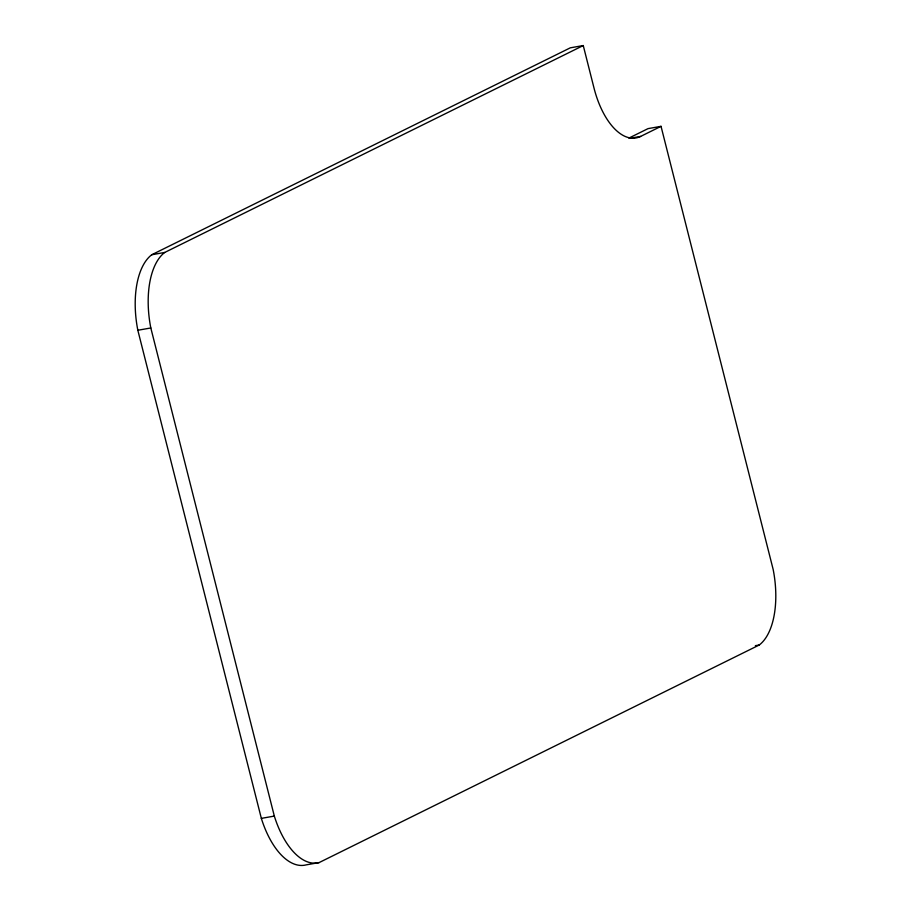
<?xml version="1.0" encoding="UTF-8"?>
<svg xmlns="http://www.w3.org/2000/svg" width="911" height="911" viewBox="0 0 911 911"><rect width="100%" height="100%" fill="white"/><g stroke="black" fill="none" stroke-linecap="round" stroke-linejoin="round"><path stroke-width="1.37" d="M151.738 254.75L570.275 47.839L583.256 45.55L593.995 88.003A66.036 33.058 80 0 0 640.615 136.422L661.033 126.333L773.166 569.477A71.365 35.723 80 0 1 759.262 644.999L319.101 862.592L306.13 864.881A71.365 35.723 80 0 1 261.343 818.374L137.834 330.26A71.365 35.723 80 0 1 151.738 254.75L164.72 252.449L583.256 45.55M628.841 138.119L648.051 128.622L661.033 126.333M630.23 138.256L640.615 136.422M137.834 330.26L150.816 327.971A71.365 35.723 80 0 1 164.72 252.449M755.367 645.683L759.262 644.999M261.343 818.374L274.325 816.085A71.365 35.723 80 0 0 319.101 862.592M150.816 327.971L274.325 816.085"/></g></svg>
